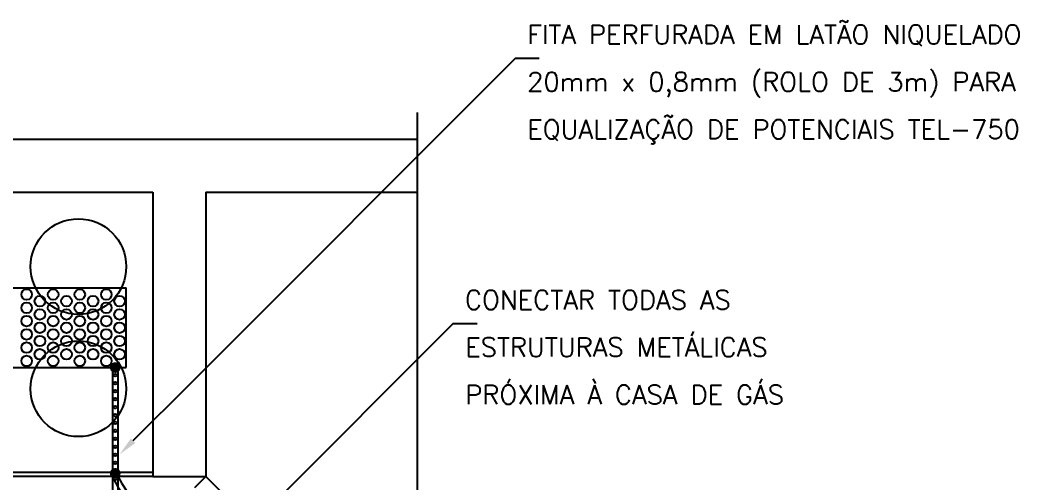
# Model space of a CAD drawing. Header units: millimetres. Extents: x -4774.1 to -4752.9, y -4666.5 to -4651.
# Drawn here: x -4763.47 to -4752.94, y -4656.79 to -4651.91 of the extents above; entities that cross this region are included whole.
import ezdxf
from ezdxf.enums import TextEntityAlignment as Align

# ---------------------------------------------------------------- set-up
doc = ezdxf.new("R2010")
doc.units = ezdxf.units.MM
doc.header["$LTSCALE"] = 10
doc.linetypes.add('DASHED', pattern=[0.75, 0.5, -0.25])
doc.layers.add('Termotécnica', color=7, linetype='Continuous')
doc.styles.add('r80', font='romans.shx')

msp = doc.modelspace()

# ---------------------------------------------------------------- linework, layer by layer
at = {"layer": 'Termotécnica', "color": 2}
for p, q in [((-4758.25, -4652.308), (-4761.68, -4655.739)), ((-4758.25, -4652.308), (-4758, -4652.308)), ((-4768.794, -4653.721), (-4762.074, -4653.721)), ((-4762.074, -4653.721), (-4762.074, -4656.718)), ((-4761.514, -4653.721), (-4761.514, -4656.718)), ((-4761.514, -4653.721), (-4759.288, -4653.721)), ((-4758.905, -4655.105), (-4760.92, -4657.12)), ((-4758.905, -4655.105), (-4758.655, -4655.105)), ((-4761.68, -4655.739), (-4762.283, -4656.341)), ((-4762.074, -4656.718), (-4761.514, -4656.718)), ((-4761.514, -4656.718), (-4761.633, -4656.837)), ((-4760.605, -4657.627), (-4761.514, -4656.718))]:
    msp.add_line(p, q, dxfattribs=at)
at = {"layer": 'Termotécnica', "color": 1}
for p, q in [((-4759.288, -4652.881), (-4759.288, -4657.099)), ((-4762.498, -4655.569), (-4762.498, -4659.153)), ((-4762.442, -4655.569), (-4762.442, -4659.153)), ((-4762.074, -4656.676), (-4768.794, -4656.676)), ((-4762.074, -4656.718), (-4768.794, -4656.718))]:
    msp.add_line(p, q, dxfattribs=at)
at = {"layer": 'Termotécnica', "color": 3}
for p, q in [((-4769.354, -4653.161), (-4759.288, -4653.161)), ((-4768.514, -4654.729), (-4762.355, -4654.729)), ((-4762.355, -4655.569), (-4762.355, -4654.729)), ((-4768.514, -4655.569), (-4762.354, -4655.569))]:
    msp.add_line(p, q, dxfattribs=at)
at = {"layer": 'Termotécnica', "color": 4, "const_width": 0.056}
for points in [[(-4762.498, -4655.569, 1), (-4762.442, -4655.569, 1)], [(-4762.498, -4656.684, 1), (-4762.442, -4656.684, 1)]]:
    msp.add_lwpolyline(points, format="xyb", close=True, dxfattribs=at)
at = {"layer": 'Termotécnica', "color": 1, "linetype": 'DASHED'}
for centre in [(-4762.858, -4654.505), (-4762.858, -4655.793)]:
    msp.add_circle(centre, 0.504, dxfattribs=at)
at = {"layer": 'Termotécnica', "color": 3}
for centre in [(-4763.404, -4654.799), (-4763.124, -4654.799), (-4762.844, -4654.799), (-4762.564, -4654.799), (-4763.264, -4654.869), (-4762.984, -4654.869), (-4762.704, -4654.869), (-4762.424, -4654.869), (-4763.404, -4654.939), (-4763.264, -4655.009), (-4763.124, -4654.939), (-4762.984, -4655.009), (-4762.844, -4654.939), (-4762.704, -4655.009), (-4762.564, -4654.939), (-4762.424, -4655.009), (-4763.404, -4655.079), (-4763.124, -4655.079), (-4762.844, -4655.079), (-4762.564, -4655.079), (-4763.404, -4655.219), (-4763.264, -4655.149), (-4763.124, -4655.219), (-4762.984, -4655.149), (-4762.844, -4655.219), (-4762.704, -4655.149), (-4762.564, -4655.219), (-4762.424, -4655.149), (-4763.264, -4655.289), (-4762.984, -4655.289), (-4762.704, -4655.289), (-4762.424, -4655.289), (-4763.404, -4655.359), (-4763.264, -4655.429), (-4763.124, -4655.359), (-4762.984, -4655.429), (-4762.844, -4655.359), (-4762.704, -4655.429), (-4762.564, -4655.359), (-4762.424, -4655.429), (-4763.404, -4655.499), (-4763.124, -4655.499), (-4762.844, -4655.499), (-4762.564, -4655.499)]:
    msp.add_circle(centre, 0.056, dxfattribs=at)
at = {"layer": 'Termotécnica', "color": 1}
for centre in [(-4762.47, -4655.649), (-4762.47, -4655.733), (-4762.47, -4655.817), (-4762.47, -4655.901), (-4762.47, -4655.985), (-4762.47, -4656.069), (-4762.47, -4656.153), (-4762.47, -4656.237), (-4762.47, -4656.321), (-4762.47, -4656.405), (-4762.47, -4656.489), (-4762.47, -4656.573), (-4762.47, -4656.657), (-4762.47, -4656.741)]:
    msp.add_circle(centre, 0.014, dxfattribs=at)
for radius in [1.125, 1.069]:
    msp.add_arc((-4761.484, -4656.238), radius, 205.9689, 286.1648, dxfattribs=at)
at = {"layer": 'Termotécnica', "color": 2}
msp.add_solid([(-4762.306, -4656.318), (-4762.259, -4656.365), (-4762.424, -4656.483)], dxfattribs=at)

# ---------------------------------------------------------------- texts
at = {"layer": 'Termotécnica', "color": 2, "style": 'r80'}
for s, p in [('FITA PERFURADA EM LATÃO NIQUELADO ', (-4758.126, -4652.059)), ('20mm x 0,8mm (ROLO DE 3m) PARA', (-4758.126, -4652.558)), ('EQUALIZAÇÃO DE POTENCIAIS TEL-750', (-4758.125, -4653.058)), ('CONECTAR TODAS AS ', (-4758.783, -4654.856)), ('ESTRUTURAS METÁLICAS ', (-4758.78, -4655.354)), ('PRÓXIMA À CASA DE GÁS', (-4758.779, -4655.855))]:
    msp.add_text(s, height=0.2, dxfattribs=at).set_placement(p, align=Align.MIDDLE_LEFT)

doc.saveas('drawing.dxf')
